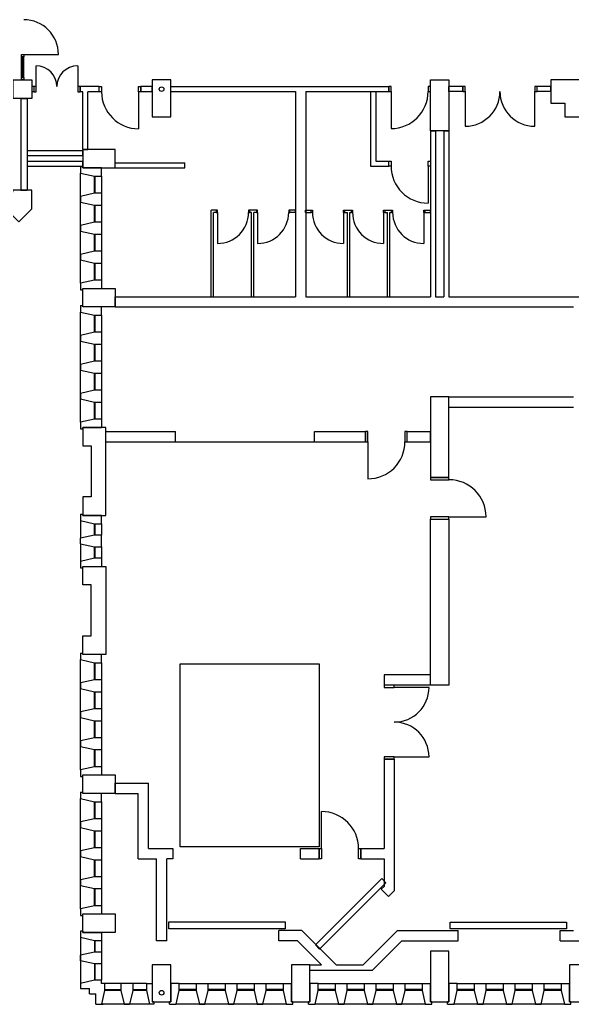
# Model space of a CAD drawing. Header units: millimetres. Extents: x -58291 to 83317, y -24599 to 66926.
# Drawn here: x -26594 to -14672, y -9974 to 11276 of the extents above; entities that cross this region are included whole.
import ezdxf

# ---------------------------------------------------------------- set-up
doc = ezdxf.new("R2010")
doc.units = ezdxf.units.MM
for name, color, linetype in [('Basement 01 - Curtain Walls', 1, 'Continuous'), ('Basement 01 - Doors Windows and Openings', 1, 'Continuous'), ('Basement 01 - Mass Elements', 2, 'Continuous'), ('Basement 01 - Structural Members', 5, 'Continuous'), ('Basement 01 - Walls', 3, 'Continuous')]:
    doc.layers.add(name, color=color, linetype=linetype)

msp = doc.modelspace()

# ---------------------------------------------------------------- linework, layer by layer
at = {"layer": 'Basement 01 - Curtain Walls', "color": 3, "linetype": 'Continuous', "lineweight": -3}
for p, q in [((-25283, 8107, -4600), (-25283, 7965, -4600)), ((-25283, 8107, -4600), (-25233, 8107, -4600)), ((-24833, 7897, -4600), (-24833, 8076, -4600)), ((-25283, 7965, -4600), (-24983, 7897, -4600)), ((-24983, 7897, -4600), (-24833, 7897, -4600)), ((-24983, 7529, -4600), (-25283, 7461, -4600)), ((-25283, 7461, -4600), (-25283, 7340, -4600)), ((-24833, 7529, -4600), (-24983, 7529, -4600)), ((-24833, 7529, -4600), (-24833, 7272, -4600)), ((-25283, 7340, -4600), (-24983, 7272, -4600)), ((-24983, 7272, -4600), (-24833, 7272, -4600)), ((-24983, 6904, -4600), (-25283, 6836, -4600)), ((-25283, 6836, -4600), (-25283, 6715, -4600)), ((-24833, 6904, -4600), (-24983, 6904, -4600)), ((-24833, 6904, -4600), (-24833, 6647, -4600)), ((-25283, 6715, -4600), (-24983, 6647, -4600)), ((-24983, 6647, -4600), (-24833, 6647, -4600)), ((-24983, 6279, -4600), (-25283, 6211, -4600)), ((-25283, 6211, -4600), (-25283, 6090, -4600)), ((-24833, 6279, -4600), (-24983, 6279, -4600)), ((-24833, 6279, -4600), (-24833, 6022, -4600)), ((-25283, 6090, -4600), (-24983, 6022, -4600)), ((-24983, 6022, -4600), (-24833, 6022, -4600)), ((-24983, 5654, -4600), (-25283, 5586, -4600)), ((-25283, 5586, -4600), (-25283, 5444, -4600)), ((-24833, 5654, -4600), (-24983, 5654, -4600)), ((-24833, 5654, -4600), (-24833, 5476, -4600)), ((-25283, 5444, -4600), (-25233, 5444, -4600)), ((-25233, 5444, -4600), (-25233, 5476, -4600)), ((-25233, 5476, -4600), (-24833, 5476, -4600)), ((-25283, 5107, -4600), (-25283, 4965, -4600)), ((-25283, 5107, -4600), (-25233, 5107, -4600)), ((-25283, 4965, -4600), (-24983, 4897, -4600)), ((-24983, 4897, -4600), (-24833, 4897, -4600)), ((-24833, 4897, -4600), (-24833, 5076, -4600)), ((-24983, 4529, -4600), (-25283, 4461, -4600)), ((-24833, 4529, -4600), (-24983, 4529, -4600)), ((-24833, 4529, -4600), (-24833, 4272, -4600)), ((-25283, 4461, -4600), (-25283, 4340, -4600)), ((-25283, 4340, -4600), (-24983, 4272, -4600)), ((-24983, 4272, -4600), (-24833, 4272, -4600)), ((-24983, 3904, -4600), (-25283, 3836, -4600)), ((-25283, 3836, -4600), (-25283, 3715, -4600)), ((-24833, 3904, -4600), (-24983, 3904, -4600)), ((-24833, 3904, -4600), (-24833, 3647, -4600)), ((-25283, 3715, -4600), (-24983, 3647, -4600)), ((-24983, 3647, -4600), (-24833, 3647, -4600)), ((-24983, 3279, -4600), (-25283, 3211, -4600)), ((-25283, 3211, -4600), (-25283, 3090, -4600)), ((-24833, 3279, -4600), (-24983, 3279, -4600)), ((-24833, 3279, -4600), (-24833, 3022, -4600)), ((-25283, 3090, -4600), (-24983, 3022, -4600)), ((-24983, 3022, -4600), (-24833, 3022, -4600)), ((-24983, 2654, -4600), (-25283, 2586, -4600)), ((-25283, 2586, -4600), (-25283, 2444, -4600)), ((-24833, 2654, -4600), (-24983, 2654, -4600)), ((-24833, 2654, -4600), (-24833, 2476, -4600)), ((-25283, 2444, -4600), (-25233, 2444, -4600)), ((-25233, 2444, -4600), (-25233, 2476, -4600)), ((-25233, 2476, -4600), (-24833, 2476, -4600)), ((-25283, 607, -4600), (-25283, 465, -4600)), ((-25283, 607, -4600), (-25233, 607, -4600)), ((-25283, 465, -4600), (-24983, 397, -4600)), ((-24833, 397, -4600), (-24833, 576, -4600)), ((-24983, 397, -4600), (-24833, 397, -4600)), ((-24983, 154, -4600), (-25283, 86, -4600)), ((-25283, -34, -4600), (-25283, 86, -4600)), ((-24833, 154, -4600), (-24983, 154, -4600)), ((-24833, -103, -4600), (-24833, 154, -4600)), ((-25283, -34, -4600), (-24983, -103, -4600)), ((-24983, -103, -4600), (-24833, -103, -4600)), ((-24983, -346, -4600), (-25283, -414, -4600)), ((-25283, -414, -4600), (-25283, -556, -4600)), ((-24833, -346, -4600), (-24983, -346, -4600)), ((-24833, -346, -4600), (-24833, -524, -4600)), ((-25283, -556, -4600), (-25233, -556, -4600)), ((-25233, -556, -4600), (-25233, -524, -4600)), ((-25233, -524, -4600), (-24833, -524, -4600)), ((-25283, -2393, -4600), (-25233, -2393, -4600)), ((-25283, -2393, -4600), (-25283, -2535, -4600)), ((-25283, -2535, -4600), (-24983, -2603, -4600)), ((-24833, -2603, -4600), (-24833, -2424, -4600)), ((-24983, -2603, -4600), (-24833, -2603, -4600)), ((-24983, -2971, -4600), (-25283, -3039, -4600)), ((-24833, -2971, -4600), (-24983, -2971, -4600)), ((-24833, -2971, -4600), (-24833, -3228, -4600)), ((-25283, -3039, -4600), (-25283, -3160, -4600)), ((-25283, -3160, -4600), (-24983, -3228, -4600)), ((-24983, -3228, -4600), (-24833, -3228, -4600)), ((-24983, -3596, -4600), (-25283, -3664, -4600)), ((-24833, -3596, -4600), (-24983, -3596, -4600)), ((-24833, -3596, -4600), (-24833, -3853, -4600)), ((-25283, -3664, -4600), (-25283, -3785, -4600)), ((-25283, -3785, -4600), (-24983, -3853, -4600)), ((-24983, -3853, -4600), (-24833, -3853, -4600)), ((-24983, -4221, -4600), (-25283, -4289, -4600)), ((-24833, -4221, -4600), (-24983, -4221, -4600)), ((-24833, -4221, -4600), (-24833, -4478, -4600)), ((-25283, -4289, -4600), (-25283, -4410, -4600)), ((-25283, -4410, -4600), (-24983, -4478, -4600)), ((-24983, -4478, -4600), (-24833, -4478, -4600)), ((-24983, -4846, -4600), (-25283, -4914, -4600)), ((-24833, -4846, -4600), (-24983, -4846, -4600)), ((-24833, -4846, -4600), (-24833, -5024, -4600)), ((-25283, -4914, -4600), (-25283, -5056, -4600)), ((-25283, -5056, -4600), (-25233, -5056, -4600)), ((-25233, -5024, -4600), (-24833, -5024, -4600)), ((-25233, -5056, -4600), (-25233, -5024, -4600)), ((-25283, -5393, -4600), (-25233, -5393, -4600)), ((-25283, -5393, -4600), (-25283, -5535, -4600)), ((-24833, -5603, -4600), (-24833, -5424, -4600)), ((-25283, -5535, -4600), (-24983, -5603, -4600)), ((-24983, -5603, -4600), (-24833, -5603, -4600)), ((-24983, -5971, -4600), (-25283, -6039, -4600)), ((-25283, -6039, -4600), (-25283, -6160, -4600)), ((-25283, -6160, -4600), (-24983, -6228, -4600)), ((-24833, -5971, -4600), (-24983, -5971, -4600)), ((-24833, -5971, -4600), (-24833, -6228, -4600)), ((-24983, -6228, -4600), (-24833, -6228, -4600)), ((-24983, -6596, -4600), (-25283, -6664, -4600)), ((-25283, -6664, -4600), (-25283, -6785, -4600)), ((-25283, -6785, -4600), (-24983, -6853, -4600)), ((-24833, -6596, -4600), (-24983, -6596, -4600)), ((-24833, -6596, -4600), (-24833, -6853, -4600)), ((-24983, -6853, -4600), (-24833, -6853, -4600)), ((-24983, -7221, -4600), (-25283, -7289, -4600)), ((-24833, -7221, -4600), (-24983, -7221, -4600)), ((-24833, -7221, -4600), (-24833, -7478, -4600)), ((-25283, -7289, -4600), (-25283, -7410, -4600)), ((-25283, -7410, -4600), (-24983, -7478, -4600)), ((-24983, -7478, -4600), (-24833, -7478, -4600)), ((-24983, -7846, -4600), (-25283, -7914, -4600)), ((-24833, -7846, -4600), (-24983, -7846, -4600)), ((-24833, -7846, -4600), (-24833, -8024, -4600)), ((-25283, -7914, -4600), (-25283, -8056, -4600)), ((-25283, -8056, -4600), (-25233, -8056, -4600)), ((-25233, -8056, -4600), (-25233, -8024, -4600)), ((-25233, -8024, -4600), (-24833, -8024, -4600)), ((-25233, -8393, -4600), (-25283, -8393, -4600)), ((-25283, -8393, -4600), (-25283, -8535, -4600)), ((-24833, -8424, -4600), (-24833, -8603, -4600)), ((-24983, -8603, -4600), (-25283, -8535, -4600)), ((-24833, -8603, -4600), (-24983, -8603, -4600)), ((-24983, -8846, -4600), (-25283, -8914, -4600)), ((-25283, -9035, -4600), (-25283, -8914, -4600)), ((-24833, -8846, -4600), (-24983, -8846, -4600)), ((-24833, -8846, -4600), (-24833, -9103, -4600)), ((-24983, -9103, -4600), (-25283, -9035, -4600)), ((-24833, -9103, -4600), (-24983, -9103, -4600)), ((-24983, -9456, -4600), (-25283, -9524, -4600)), ((-25283, -9524, -4600), (-25283, -9635, -4600)), ((-24833, -9456, -4600), (-24983, -9456, -4600)), ((-24833, -9524, -4600), (-24833, -9456, -4600)), ((-24764, -9524, -4600), (-24833, -9524, -4600)), ((-24764, -9524, -4600), (-24764, -9674, -4600)), ((-24154, -9524, -4600), (-24411, -9524, -4600)), ((-24411, -9524, -4600), (-24411, -9674, -4600)), ((-24154, -9524, -4600), (-24154, -9674, -4600)), ((-23861, -9524, -4600), (-23733, -9524, -4600)), ((-23861, -9524, -4600), (-23861, -9674, -4600)), ((-23733, -9524, -4600), (-23733, -9924, -4600)), ((-23154, -9524, -4600), (-23333, -9524, -4600)), ((-23154, -9674, -4600), (-23154, -9524, -4600)), ((-22786, -9524, -4600), (-22786, -9674, -4600)), ((-22786, -9524, -4600), (-22529, -9524, -4600)), ((-22529, -9674, -4600), (-22529, -9524, -4600)), ((-22161, -9524, -4600), (-21904, -9524, -4600)), ((-22161, -9524, -4600), (-22161, -9674, -4600)), ((-21904, -9674, -4600), (-21904, -9524, -4600)), ((-21536, -9524, -4600), (-21536, -9674, -4600)), ((-21536, -9524, -4600), (-21279, -9524, -4600)), ((-21279, -9674, -4600), (-21279, -9524, -4600)), ((-20911, -9524, -4600), (-20911, -9674, -4600)), ((-20911, -9524, -4600), (-20733, -9524, -4600)), ((-20733, -9924, -4600), (-20733, -9524, -4600)), ((-20154, -9524, -4600), (-20333, -9524, -4600)), ((-20154, -9674, -4600), (-20154, -9524, -4600)), ((-19786, -9524, -4600), (-19786, -9674, -4600)), ((-19786, -9524, -4600), (-19529, -9524, -4600)), ((-19529, -9674, -4600), (-19529, -9524, -4600)), ((-19161, -9524, -4600), (-19161, -9674, -4600)), ((-19161, -9524, -4600), (-18904, -9524, -4600)), ((-18904, -9674, -4600), (-18904, -9524, -4600)), ((-18536, -9524, -4600), (-18536, -9674, -4600)), ((-18536, -9524, -4600), (-18279, -9524, -4600)), ((-18279, -9674, -4600), (-18279, -9524, -4600)), ((-17911, -9524, -4600), (-17911, -9674, -4600)), ((-17911, -9524, -4600), (-17733, -9524, -4600)), ((-17733, -9924, -4600), (-17733, -9524, -4600)), ((-17154, -9524, -4600), (-17333, -9524, -4600)), ((-17154, -9674, -4600), (-17154, -9524, -4600)), ((-16786, -9524, -4600), (-16786, -9674, -4600)), ((-16786, -9524, -4600), (-16529, -9524, -4600)), ((-16529, -9674, -4600), (-16529, -9524, -4600)), ((-16161, -9524, -4600), (-16161, -9674, -4600)), ((-16161, -9524, -4600), (-15904, -9524, -4600)), ((-15904, -9674, -4600), (-15904, -9524, -4600)), ((-15536, -9524, -4600), (-15536, -9674, -4600)), ((-15536, -9524, -4600), (-15279, -9524, -4600)), ((-15279, -9674, -4600), (-15279, -9524, -4600)), ((-14911, -9524, -4600), (-14911, -9674, -4600)), ((-14911, -9524, -4600), (-14733, -9524, -4600)), ((-14733, -9924, -4600), (-14733, -9524, -4600)), ((-25283, -9635, -4600), (-25086, -9635, -4600)), ((-25086, -9747, -4600), (-25086, -9635, -4600)), ((-25086, -9747, -4600), (-24953, -9747, -4600)), ((-24953, -9974, -4600), (-24953, -9747, -4600)), ((-24764, -9674, -4600), (-24833, -9974, -4600)), ((-24411, -9674, -4600), (-24343, -9974, -4600)), ((-24154, -9674, -4600), (-24222, -9974, -4600)), ((-23861, -9674, -4600), (-23793, -9974, -4600)), ((-23222, -9974, -4600), (-23154, -9674, -4600)), ((-22786, -9674, -4600), (-22718, -9974, -4600)), ((-22597, -9974, -4600), (-22529, -9674, -4600)), ((-22161, -9674, -4600), (-22093, -9974, -4600)), ((-21972, -9974, -4600), (-21904, -9674, -4600)), ((-21536, -9674, -4600), (-21468, -9974, -4600)), ((-21347, -9974, -4600), (-21279, -9674, -4600)), ((-20911, -9674, -4600), (-20843, -9974, -4600)), ((-20222, -9974, -4600), (-20154, -9674, -4600)), ((-19786, -9674, -4600), (-19718, -9974, -4600)), ((-19597, -9974, -4600), (-19529, -9674, -4600)), ((-19161, -9674, -4600), (-19093, -9974, -4600)), ((-18972, -9974, -4600), (-18904, -9674, -4600)), ((-18536, -9674, -4600), (-18468, -9974, -4600)), ((-18347, -9974, -4600), (-18279, -9674, -4600)), ((-17911, -9674, -4600), (-17843, -9974, -4600)), ((-17222, -9974, -4600), (-17154, -9674, -4600)), ((-16786, -9674, -4600), (-16718, -9974, -4600)), ((-16597, -9974, -4600), (-16529, -9674, -4600)), ((-16161, -9674, -4600), (-16093, -9974, -4600)), ((-15972, -9974, -4600), (-15904, -9674, -4600)), ((-15536, -9674, -4600), (-15468, -9974, -4600)), ((-15347, -9974, -4600), (-15279, -9674, -4600)), ((-14911, -9674, -4600), (-14843, -9974, -4600)), ((-24953, -9974, -4600), (-24793, -9974, -4600)), ((-24343, -9974, -4600), (-24222, -9974, -4600)), ((-23701, -9974, -4600), (-23793, -9974, -4600)), ((-23701, -9924, -4600), (-23733, -9924, -4600)), ((-23701, -9924, -4600), (-23701, -9974, -4600)), ((-23364, -9974, -4600), (-23364, -9924, -4600)), ((-23364, -9974, -4600), (-23222, -9974, -4600)), ((-22718, -9974, -4600), (-22597, -9974, -4600)), ((-22093, -9974, -4600), (-21972, -9974, -4600)), ((-21468, -9974, -4600), (-21347, -9974, -4600)), ((-20843, -9974, -4600), (-20701, -9974, -4600)), ((-20701, -9924, -4600), (-20733, -9924, -4600)), ((-20701, -9974, -4600), (-20701, -9924, -4600)), ((-20364, -9974, -4600), (-20364, -9924, -4600)), ((-20364, -9974, -4600), (-20222, -9974, -4600)), ((-19718, -9974, -4600), (-19597, -9974, -4600)), ((-19093, -9974, -4600), (-18972, -9974, -4600)), ((-18468, -9974, -4600), (-18347, -9974, -4600)), ((-17843, -9974, -4600), (-17701, -9974, -4600)), ((-17701, -9924, -4600), (-17733, -9924, -4600)), ((-17701, -9974, -4600), (-17701, -9924, -4600)), ((-17364, -9974, -4600), (-17364, -9924, -4600)), ((-17364, -9974, -4600), (-17222, -9974, -4600)), ((-16718, -9974, -4600), (-16597, -9974, -4600)), ((-16093, -9974, -4600), (-15972, -9974, -4600)), ((-15468, -9974, -4600), (-15347, -9974, -4600)), ((-14843, -9974, -4600), (-14701, -9974, -4600)), ((-14701, -9924, -4600), (-14733, -9924, -4600)), ((-14701, -9974, -4600), (-14701, -9924, -4600))]:
    msp.add_line(p, q, dxfattribs=at)
at = {"layer": 'Basement 01 - Curtain Walls', "color": 3, "linetype": 'Continuous', "lineweight": -3, "elevation": -4600}
for points in [[(-24833, 8076), (-25233, 8076), (-25233, 8107)], [(-24833, 5076), (-25233, 5076), (-25233, 5107)], [(-24833, 576), (-25233, 576), (-25233, 607)], [(-24833, -2424), (-25233, -2424), (-25233, -2393)], [(-24833, -5424), (-25233, -5424), (-25233, -5393)], [(-25233, -8393), (-25233, -8424), (-24833, -8424)], [(-23333, -9524), (-23333, -9924), (-23364, -9924)], [(-20333, -9524), (-20333, -9924), (-20364, -9924)], [(-17333, -9524), (-17333, -9924), (-17364, -9924)]]:
    msp.add_lwpolyline(points, dxfattribs=at)
at = {"layer": 'Basement 01 - Doors Windows and Openings', "color": 1, "linetype": 'Continuous', "lineweight": -3}
for p, q in [((-26558, 10026, -4600), (-26558, 10476, -4600)), ((-26533, 10026, -4600), (-26533, 10476, -4600)), ((-26508, 10526, -4600), (-25758, 10526, -4600)), ((-26508, 10026, -4600), (-26508, 10476, -4600)), ((-26242, 9831, -4600), (-26242, 10281, -4600)), ((-25342, 10281, -4600), (-25342, 9831, -4600)), ((-24028, 9721, -4600), (-24028, 8921, -4600)), ((-18583, 9726, -4600), (-18583, 8926, -4600)), ((-16983, 9726, -4600), (-16983, 8976, -4600)), ((-15483, 8976, -4600), (-15483, 9726, -4600)), ((-17783, 8116, -4600), (-17783, 7316, -4600)), ((-25283, 5586, -4600), (-25283, 7965, -4600)), ((-24983, 7529, -4600), (-24983, 7897, -4600)), ((-24963, 7529, -4600), (-24963, 7897, -4600)), ((-24833, 7897, -4600), (-24833, 5654, -4600)), ((-24983, 6904, -4600), (-24983, 7272, -4600)), ((-24963, 6904, -4600), (-24963, 7272, -4600)), ((-24833, 7272, -4600), (-24833, 6904, -4600)), ((-22327, 7116, -4600), (-22327, 6446, -4600)), ((-21461, 7116, -4600), (-21461, 6446, -4600)), ((-19609, 7116, -4600), (-19609, 6446, -4600)), ((-18744, 7116, -4600), (-18744, 6446, -4600)), ((-17878, 7116, -4600), (-17878, 6446, -4600)), ((-24983, 6279, -4600), (-24983, 6647, -4600)), ((-24963, 6279, -4600), (-24963, 6647, -4600)), ((-24833, 6647, -4600), (-24833, 6279, -4600)), ((-24983, 5654, -4600), (-24983, 6022, -4600)), ((-24963, 5654, -4600), (-24963, 6022, -4600)), ((-24833, 6022, -4600), (-24833, 5654, -4600)), ((-25283, 2586, -4600), (-25283, 4965, -4600)), ((-24983, 4529, -4600), (-24983, 4897, -4600)), ((-24963, 4529, -4600), (-24963, 4897, -4600)), ((-24833, 4897, -4600), (-24833, 2654, -4600)), ((-24983, 3904, -4600), (-24983, 4272, -4600)), ((-24963, 3904, -4600), (-24963, 4272, -4600)), ((-24833, 4272, -4600), (-24833, 3904, -4600)), ((-24983, 3279, -4600), (-24983, 3647, -4600)), ((-24963, 3279, -4600), (-24963, 3647, -4600)), ((-24833, 3647, -4600), (-24833, 3279, -4600)), ((-24983, 2654, -4600), (-24983, 3022, -4600)), ((-24963, 2654, -4600), (-24963, 3022, -4600)), ((-24833, 3022, -4600), (-24833, 2654, -4600)), ((-23233, 2166, -4600), (-20233, 2166, -4600)), ((-19083, 2166, -4600), (-19083, 1366, -4600)), ((-25283, 465, -4600), (-25283, 86, -4600)), ((-17333, 548, -4600), (-16533, 548, -4600)), ((-24983, 154, -4600), (-24983, 397, -4600)), ((-24963, 154, -4600), (-24963, 397, -4600)), ((-24833, 397, -4600), (-24833, 154, -4600)), ((-25283, -34, -4600), (-25283, -414, -4600)), ((-24983, -346, -4600), (-24983, -103, -4600)), ((-24963, -346, -4600), (-24963, -103, -4600)), ((-24833, -103, -4600), (-24833, -346, -4600)), ((-25283, -4914, -4600), (-25283, -2535, -4600)), ((-24983, -2971, -4600), (-24983, -2603, -4600)), ((-24963, -2971, -4600), (-24963, -2603, -4600)), ((-24833, -2603, -4600), (-24833, -4846, -4600)), ((-17763, -3134, -4600), (-18513, -3134, -4600)), ((-24983, -3596, -4600), (-24983, -3228, -4600)), ((-24963, -3596, -4600), (-24963, -3228, -4600)), ((-24833, -3228, -4600), (-24833, -3596, -4600)), ((-24983, -4221, -4600), (-24983, -3853, -4600)), ((-24963, -4221, -4600), (-24963, -3853, -4600)), ((-24833, -3853, -4600), (-24833, -4221, -4600)), ((-24983, -4846, -4600), (-24983, -4478, -4600)), ((-24963, -4846, -4600), (-24963, -4478, -4600)), ((-24833, -4478, -4600), (-24833, -4846, -4600)), ((-18513, -4634, -4600), (-17763, -4634, -4600)), ((-25283, -7914, -4600), (-25283, -5535, -4600)), ((-24983, -5971, -4600), (-24983, -5603, -4600)), ((-24963, -5971, -4600), (-24963, -5603, -4600)), ((-24833, -5603, -4600), (-24833, -7846, -4600)), ((-20083, -6614, -4600), (-20083, -5814, -4600)), ((-24983, -6596, -4600), (-24983, -6228, -4600)), ((-24963, -6596, -4600), (-24963, -6228, -4600)), ((-24833, -6228, -4600), (-24833, -6596, -4600)), ((-24983, -7221, -4600), (-24983, -6853, -4600)), ((-24963, -7221, -4600), (-24963, -6853, -4600)), ((-24833, -6853, -4600), (-24833, -7221, -4600)), ((-24983, -7846, -4600), (-24983, -7478, -4600)), ((-24963, -7846, -4600), (-24963, -7478, -4600)), ((-24833, -7478, -4600), (-24833, -7846, -4600)), ((-25283, -8535, -4600), (-25283, -9524, -4600)), ((-24983, -8603, -4600), (-24983, -8846, -4600)), ((-24963, -8846, -4600), (-24963, -8603, -4600)), ((-24833, -8603, -4600), (-24833, -8846, -4600)), ((-24983, -9103, -4600), (-24983, -9456, -4600)), ((-24963, -9456, -4600), (-24963, -9103, -4600)), ((-24833, -9103, -4600), (-24833, -9456, -4600)), ((-24411, -9524, -4600), (-24764, -9524, -4600)), ((-23861, -9524, -4600), (-24154, -9524, -4600)), ((-23154, -9524, -4600), (-20911, -9524, -4600)), ((-22529, -9524, -4600), (-22161, -9524, -4600)), ((-21904, -9524, -4600), (-21536, -9524, -4600)), ((-21279, -9524, -4600), (-20911, -9524, -4600)), ((-20154, -9524, -4600), (-17911, -9524, -4600)), ((-19529, -9524, -4600), (-19161, -9524, -4600)), ((-18904, -9524, -4600), (-18536, -9524, -4600)), ((-18279, -9524, -4600), (-17911, -9524, -4600)), ((-17154, -9524, -4600), (-14911, -9524, -4600)), ((-16529, -9524, -4600), (-16161, -9524, -4600)), ((-15904, -9524, -4600), (-15536, -9524, -4600)), ((-15279, -9524, -4600), (-14911, -9524, -4600)), ((-24764, -9654, -4600), (-24411, -9654, -4600)), ((-24411, -9674, -4600), (-24764, -9674, -4600)), ((-24154, -9654, -4600), (-23861, -9654, -4600)), ((-23861, -9674, -4600), (-24154, -9674, -4600)), ((-22786, -9654, -4600), (-23154, -9654, -4600)), ((-22786, -9674, -4600), (-23154, -9674, -4600)), ((-22161, -9654, -4600), (-22529, -9654, -4600)), ((-22161, -9674, -4600), (-22529, -9674, -4600)), ((-21536, -9654, -4600), (-21904, -9654, -4600)), ((-21536, -9674, -4600), (-21904, -9674, -4600)), ((-20911, -9654, -4600), (-21279, -9654, -4600)), ((-20911, -9674, -4600), (-21279, -9674, -4600)), ((-19786, -9654, -4600), (-20154, -9654, -4600)), ((-19786, -9674, -4600), (-20154, -9674, -4600)), ((-19161, -9654, -4600), (-19529, -9654, -4600)), ((-19161, -9674, -4600), (-19529, -9674, -4600)), ((-18536, -9654, -4600), (-18904, -9654, -4600)), ((-18536, -9674, -4600), (-18904, -9674, -4600)), ((-17911, -9654, -4600), (-18279, -9654, -4600)), ((-17911, -9674, -4600), (-18279, -9674, -4600)), ((-16786, -9654, -4600), (-17154, -9654, -4600)), ((-16786, -9674, -4600), (-17154, -9674, -4600)), ((-16161, -9654, -4600), (-16529, -9654, -4600)), ((-16161, -9674, -4600), (-16529, -9674, -4600)), ((-15536, -9654, -4600), (-15904, -9654, -4600)), ((-15536, -9674, -4600), (-15904, -9674, -4600)), ((-14911, -9654, -4600), (-15279, -9654, -4600)), ((-14911, -9674, -4600), (-15279, -9674, -4600)), ((-23793, -9974, -4600), (-24833, -9974, -4600)), ((-20843, -9974, -4600), (-23222, -9974, -4600)), ((-17843, -9974, -4600), (-20222, -9974, -4600)), ((-14843, -9974, -4600), (-17222, -9974, -4600))]:
    msp.add_line(p, q, dxfattribs=at)
at = {"layer": 'Basement 01 - Doors Windows and Openings', "color": 1, "linetype": 'Continuous', "lineweight": -3, "elevation": -4600}
for points in [[(-26558, 10476), (-26558, 10526), (-26508, 10526), (-26508, 10476), (-26558, 10476)], [(-26558, 9976), (-26558, 10026), (-26508, 10026), (-26508, 9976), (-26558, 9976)], [(-26242, 9721), (-26242, 9831), (-26292, 9831), (-26292, 9721), (-26242, 9721)], [(-25292, 9721), (-25292, 9831), (-25342, 9831), (-25342, 9721), (-25292, 9721)], [(-24828, 9721), (-24878, 9721), (-24878, 9831), (-24828, 9831), (-24828, 9721)], [(-23978, 9721), (-24028, 9721), (-24028, 9831), (-23978, 9831), (-23978, 9721)], [(-18633, 9726), (-18583, 9726), (-18583, 9836), (-18633, 9836), (-18633, 9726)], [(-17783, 9726), (-17733, 9726), (-17733, 9836), (-17783, 9836), (-17783, 9726)], [(-16983, 9726), (-16983, 9836), (-17033, 9836), (-17033, 9726), (-16983, 9726)], [(-15433, 9726), (-15433, 9836), (-15483, 9836), (-15483, 9726), (-15433, 9726)], [(-18583, 8116), (-18633, 8116), (-18633, 8226), (-18583, 8226), (-18583, 8116)], [(-17733, 8116), (-17783, 8116), (-17783, 8226), (-17733, 8226), (-17733, 8116)], [(-22327, 7116), (-22327, 7166), (-22352, 7166), (-22352, 7116), (-22327, 7116)], [(-21632, 7116), (-21632, 7166), (-21657, 7166), (-21657, 7116), (-21632, 7116)], [(-21461, 7116), (-21461, 7166), (-21486, 7166), (-21486, 7116), (-21461, 7116)], [(-20766, 7116), (-20766, 7166), (-20791, 7166), (-20791, 7116), (-20766, 7116)], [(-20304, 7116), (-20304, 7166), (-20279, 7166), (-20279, 7116), (-20304, 7116)], [(-19609, 7116), (-19609, 7166), (-19584, 7166), (-19584, 7116), (-19609, 7116)], [(-19439, 7116), (-19439, 7166), (-19414, 7166), (-19414, 7116), (-19439, 7116)], [(-18744, 7116), (-18744, 7166), (-18719, 7166), (-18719, 7116), (-18744, 7116)], [(-18573, 7116), (-18573, 7166), (-18548, 7166), (-18548, 7116), (-18573, 7116)], [(-17878, 7116), (-17878, 7166), (-17853, 7166), (-17853, 7116), (-17878, 7116)], [(-19133, 2166), (-19083, 2166), (-19083, 2386), (-19133, 2386), (-19133, 2166)], [(-18283, 2166), (-18233, 2166), (-18233, 2386), (-18283, 2386), (-18283, 2166)], [(-17333, 1348), (-17333, 1398), (-17733, 1398), (-17733, 1348), (-17333, 1348)], [(-17333, 498), (-17333, 548), (-17733, 548), (-17733, 498), (-17333, 498)], [(-18513, -3084), (-18733, -3084), (-18733, -3134), (-18513, -3134), (-18513, -3084)], [(-18513, -4634), (-18733, -4634), (-18733, -4684), (-18513, -4684), (-18513, -4634)], [(-20133, -6614), (-20083, -6614), (-20083, -6834), (-20133, -6834), (-20133, -6614)], [(-19283, -6614), (-19233, -6614), (-19233, -6834), (-19283, -6834), (-19283, -6614)]]:
    msp.add_lwpolyline(points, dxfattribs=at)
at = {"layer": 'Basement 01 - Doors Windows and Openings', "color": 1, "linetype": 'Continuous', "lineweight": -3}
for centre, radius, start, end in [((-26508, 10526, -4600), 750, 0, 90), ((-26242, 9831, -4600), 450, 0, 90), ((-25342, 9831, -4600), 450, 90, 180), ((-24028, 9721, -4600), 800, 180, 270), ((-18583, 9726, -4600), 800, 270, 0), ((-16983, 9726, -4600), 750, 270, 0), ((-15483, 9726, -4600), 750, 180, 270), ((-17783, 8116, -4600), 800, 180, 270), ((-22327, 7116, -4600), 670, 270, 0), ((-21461, 7116, -4600), 670, 270, 0), ((-19609, 7116, -4600), 670, 180, 270), ((-18744, 7116, -4600), 670, 180, 270), ((-17878, 7116, -4600), 670, 180, 270), ((-19083, 2166, -4600), 800, 270, 0), ((-17333, 548, -4600), 800, 0, 90), ((-18513, -3134, -4600), 750, 270, 0), ((-18513, -4634, -4600), 750, 0, 90), ((-20083, -6614, -4600), 800, 0, 90)]:
    msp.add_arc(centre, radius, start, end, dxfattribs=at)
at = {"layer": 'Basement 01 - Mass Elements', "color": 8, "linetype": 'Continuous', "lineweight": -3, "elevation": -4600}
msp.add_lwpolyline([(-20133, -2624), (-20133, -6574), (-23133, -6574), (-23133, -2624)], close=True, dxfattribs=at)
for points in [[(-20125, -8784), (-18694, -7352), (-18784, -7262), (-20216, -8694), (-20125, -8784)], [(-20864, -8344), (-23379, -8344), (-23379, -8196), (-20864, -8196), (-20864, -8344)], [(-14794, -8346), (-17309, -8346), (-17309, -8198), (-14794, -8198), (-14794, -8346)]]:
    msp.add_lwpolyline(points, dxfattribs=at)
at = {"layer": 'Basement 01 - Structural Members', "color": 5, "linetype": 'Continuous', "lineweight": -3, "elevation": -4600}
msp.add_lwpolyline([(-26333, 9576), (-26733, 9576), (-26733, 9976), (-26333, 9976), (-26333, 9576)], dxfattribs=at)
for points in [[(-23733, 9176), (-23333, 9176), (-23333, 9976), (-23733, 9976)], [(-17333, 8876), (-17733, 8876), (-17733, 9976), (-17333, 9976)], [(-15133, 9476), (-14833, 9476), (-14833, 9176), (-14333, 9176), (-14333, 9976), (-15133, 9976)], [(-24533, 8076), (-24533, 8476), (-25233, 8476), (-25233, 8076)], [(-26733, 7593), (-26898, 7193), (-26616, 6910), (-26333, 7193), (-26333, 7593)], [(-24533, 5476), (-24533, 5076), (-25233, 5076), (-25233, 5476)], [(-17733, 3136), (-17733, 1398), (-17333, 1398), (-17333, 3136)], [(-25053, 976), (-25233, 976), (-25233, 576), (-24733, 576), (-24733, 2476), (-25233, 2476), (-25233, 2076), (-25053, 2076)], [(-17733, -3084), (-17733, 498), (-17333, 498), (-17333, -3084)], [(-25233, -2024), (-25053, -2024), (-25053, -924), (-25233, -924), (-25233, -524), (-24733, -524), (-24733, -2424), (-25233, -2424)], [(-24533, -5424), (-25233, -5424), (-25233, -5024), (-24533, -5024)], [(-24533, -8024), (-24533, -8424), (-25233, -8424), (-25233, -8024)], [(-17333, -9924), (-17333, -8824), (-17733, -8824), (-17733, -9924)], [(-23333, -9124), (-23733, -9124), (-23733, -9924), (-23333, -9924)], [(-20333, -9124), (-20733, -9124), (-20733, -9924), (-20333, -9924)], [(-14333, -9124), (-14733, -9124), (-14733, -9924), (-14333, -9924)]]:
    msp.add_lwpolyline(points, close=True, dxfattribs=at)
at = {"layer": 'Basement 01 - Structural Members', "color": 5, "linetype": 'Continuous', "lineweight": -3}
for centre in [(-23533, 9776, -4600), (-23533, -9724, -4600)]:
    msp.add_circle(centre, 50, dxfattribs=at)
at = {"layer": 'Basement 01 - Walls', "color": 3, "linetype": 'Continuous', "lineweight": -3}
for p, q in [((-26292, 9831, -4600), (-26333, 9831, -4600)), ((-26292, 9831, -4600), (-26292, 9721, -4600)), ((-25292, 9831, -4600), (-25292, 9721, -4600)), ((-24878, 9831, -4600), (-25292, 9831, -4600)), ((-24878, 9721, -4600), (-24878, 9831, -4600)), ((-23978, 9721, -4600), (-23978, 9831, -4600)), ((-23733, 9831, -4600), (-23978, 9831, -4600)), ((-23733, 9721, -4600), (-23733, 9831, -4600)), ((-23333, 9726, -4600), (-23333, 9836, -4600)), ((-23333, 9836, -4600), (-18633, 9836, -4600)), ((-18633, 9726, -4600), (-18633, 9836, -4600)), ((-17333, 9726, -4600), (-17333, 9836, -4600)), ((-17033, 9836, -4600), (-17333, 9836, -4600)), ((-17033, 9726, -4600), (-17033, 9836, -4600)), ((-15433, 9726, -4600), (-15433, 9836, -4600)), ((-15133, 9836, -4600), (-15433, 9836, -4600)), ((-15133, 9726, -4600), (-15133, 9836, -4600)), ((-26573, 9576, -4600), (-26573, 7593, -4600)), ((-26573, 9576, -4600), (-26433, 9576, -4600)), ((-26433, 9576, -4600), (-26433, 7593, -4600)), ((-26292, 9721, -4600), (-26333, 9721, -4600)), ((-25233, 9721, -4600), (-25292, 9721, -4600)), ((-25233, 8476, -4600), (-25233, 9721, -4600)), ((-24878, 9721, -4600), (-25123, 9721, -4600)), ((-25123, 8476, -4600), (-25123, 9721, -4600)), ((-23733, 9721, -4600), (-23978, 9721, -4600)), ((-23333, 9726, -4600), (-20643, 9726, -4600)), ((-20643, 9726, -4600), (-20643, 5296, -4600)), ((-20423, 9726, -4600), (-18633, 9726, -4600)), ((-20423, 9726, -4600), (-20423, 5296, -4600)), ((-19029, 9726, -4600), (-19029, 8111, -4600)), ((-18914, 9726, -4600), (-18914, 8226, -4600)), ((-17033, 9726, -4600), (-17333, 9726, -4600)), ((-15133, 9726, -4600), (-15433, 9726, -4600)), ((-17733, 8876, -4600), (-17623, 8876, -4600)), ((-17733, 8876, -4600), (-17733, 5296, -4600)), ((-17623, 8876, -4600), (-17623, 5296, -4600)), ((-17443, 8876, -4600), (-17333, 8876, -4600)), ((-17443, 8876, -4600), (-17443, 5296, -4600)), ((-17333, 8876, -4600), (-17333, 5296, -4600)), ((-25233, 8447, -4600), (-26433, 8447, -4600)), ((-25233, 8337, -4600), (-26433, 8337, -4600)), ((-25233, 8476, -4600), (-25123, 8476, -4600)), ((-25233, 8337, -4600), (-25233, 8447, -4600)), ((-25233, 8218, -4600), (-26433, 8218, -4600)), ((-25233, 8108, -4600), (-26433, 8108, -4600)), ((-25233, 8108, -4600), (-25233, 8218, -4600)), ((-24533, 8076, -4600), (-24533, 8186, -4600)), ((-24533, 8186, -4600), (-23033, 8186, -4600)), ((-24533, 8076, -4600), (-23033, 8076, -4600)), ((-23033, 8076, -4600), (-23033, 8186, -4600)), ((-19029, 8111, -4600), (-18633, 8111, -4600)), ((-18914, 8226, -4600), (-18633, 8226, -4600)), ((-26573, 7593, -4600), (-26433, 7593, -4600)), ((-17853, 7166, -4600), (-17743, 7166, -4600)), ((-17853, 7116, -4600), (-17793, 7116, -4600)), ((-24533, 5076, -4600), (-24533, 5296, -4600)), ((-24533, 5296, -4600), (-20643, 5296, -4600)), ((-22462, 5296, -4600), (-22412, 5296, -4600)), ((-21596, 5296, -4600), (-21546, 5296, -4600)), ((-20423, 5296, -4600), (-17733, 5296, -4600)), ((-17623, 5296, -4600), (-17443, 5296, -4600)), ((-17333, 5296, -4600), (-14423, 5296, -4600)), ((-24533, 5076, -4600), (-14643, 5076, -4600)), ((-17333, 2916, -4600), (-17333, 3136, -4600)), ((-17333, 3136, -4600), (-14643, 3136, -4600)), ((-17333, 2916, -4600), (-14643, 2916, -4600)), ((-24733, 2166, -4600), (-24733, 2386, -4600)), ((-24733, 2386, -4600), (-23233, 2386, -4600)), ((-23233, 2166, -4600), (-23233, 2386, -4600)), ((-20233, 2166, -4600), (-20233, 2386, -4600)), ((-20233, 2386, -4600), (-19133, 2386, -4600)), ((-19133, 2166, -4600), (-19133, 2386, -4600)), ((-18233, 2166, -4600), (-18233, 2386, -4600)), ((-18233, 2386, -4600), (-17733, 2386, -4600)), ((-17733, 2166, -4600), (-17733, 2386, -4600)), ((-24733, 2166, -4600), (-23233, 2166, -4600)), ((-20233, 2166, -4600), (-19133, 2166, -4600)), ((-18233, 2166, -4600), (-17733, 2166, -4600)), ((-17733, -2864, -4600), (-18733, -2864, -4600)), ((-18733, -2864, -4600), (-18733, -3084, -4600)), ((-17733, -3084, -4600), (-17733, -2864, -4600)), ((-17733, -3084, -4600), (-18733, -3084, -4600)), ((-18513, -4684, -4600), (-18733, -4684, -4600)), ((-18733, -4684, -4600), (-18733, -6614, -4600)), ((-18513, -4684, -4600), (-18513, -7522, -4600)), ((-24533, -5424, -4600), (-24533, -5204, -4600)), ((-24533, -5204, -4600), (-23818, -5204, -4600)), ((-23818, -6614, -4600), (-23818, -5204, -4600)), ((-24533, -5424, -4600), (-24038, -5424, -4600)), ((-24038, -6834, -4600), (-24038, -5424, -4600)), ((-23818, -6614, -4600), (-23288, -6614, -4600)), ((-23288, -6614, -4600), (-23288, -6834, -4600)), ((-20533, -6834, -4600), (-20533, -6614, -4600)), ((-20533, -6614, -4600), (-20133, -6614, -4600)), ((-20133, -6614, -4600), (-20133, -6834, -4600)), ((-19233, -6614, -4600), (-18733, -6614, -4600)), ((-19233, -6834, -4600), (-19233, -6614, -4600)), ((-24038, -6834, -4600), (-23643, -6834, -4600)), ((-23643, -8604, -4600), (-23643, -6834, -4600)), ((-23423, -8604, -4600), (-23423, -6834, -4600)), ((-23288, -6834, -4600), (-23423, -6834, -4600)), ((-20533, -6834, -4600), (-20133, -6834, -4600)), ((-19233, -6834, -4600), (-18733, -6834, -4600)), ((-18733, -6834, -4600), (-18733, -7431, -4600)), ((-18793, -7491, -4600), (-18733, -7431, -4600)), ((-18793, -7491, -4600), (-18637, -7646, -4600)), ((-18637, -7646, -4600), (-18513, -7522, -4600)), ((-20510, -8384, -4600), (-21005, -8384, -4600)), ((-21005, -8604, -4600), (-21005, -8384, -4600)), ((-19770, -9124, -4600), (-20510, -8384, -4600)), ((-19182, -9124, -4600), (-18442, -8384, -4600)), ((-18442, -8384, -4600), (-17133, -8384, -4600)), ((-17133, -8604, -4600), (-17133, -8384, -4600)), ((-14933, -8384, -4600), (-14643, -8384, -4600)), ((-14933, -8604, -4600), (-14933, -8384, -4600)), ((-23423, -8604, -4600), (-23643, -8604, -4600)), ((-20601, -8604, -4600), (-21005, -8604, -4600)), ((-20081, -9124, -4600), (-20601, -8604, -4600)), ((-18981, -9234, -4600), (-18351, -8604, -4600)), ((-18351, -8604, -4600), (-17133, -8604, -4600)), ((-14933, -8604, -4600), (-13721, -8604, -4600)), ((-20333, -9234, -4600), (-20333, -9124, -4600)), ((-20333, -9124, -4600), (-20081, -9124, -4600)), ((-19770, -9124, -4600), (-19182, -9124, -4600)), ((-20333, -9234, -4600), (-18981, -9234, -4600))]:
    msp.add_line(p, q, dxfattribs=at)
at = {"layer": 'Basement 01 - Walls', "color": 2, "linetype": 'Continuous', "lineweight": -3}
for p, q in [((-22352, 7166, -4600), (-22462, 7166, -4600)), ((-22462, 5296, -4600), (-22462, 7166, -4600)), ((-22412, 5296, -4600), (-22412, 7116, -4600)), ((-22352, 7116, -4600), (-22412, 7116, -4600)), ((-21486, 7166, -4600), (-21632, 7166, -4600)), ((-21596, 7116, -4600), (-21632, 7116, -4600)), ((-21486, 7166, -4600), (-21596, 7166, -4600)), ((-21596, 5296, -4600), (-21596, 7116, -4600)), ((-21486, 7116, -4600), (-21546, 7116, -4600)), ((-21546, 5296, -4600), (-21546, 7116, -4600)), ((-21486, 7116, -4600), (-21546, 7116, -4600)), ((-20643, 7166, -4600), (-20766, 7166, -4600)), ((-20643, 7116, -4600), (-20766, 7116, -4600)), ((-20643, 7116, -4600), (-20643, 7166, -4600)), ((-20428, 7166, -4600), (-20304, 7166, -4600)), ((-20428, 7116, -4600), (-20428, 7166, -4600)), ((-20428, 7116, -4600), (-20304, 7116, -4600)), ((-20340, 7116, -4600), (-20304, 7116, -4600)), ((-19584, 7166, -4600), (-19439, 7166, -4600)), ((-19584, 7166, -4600), (-19474, 7166, -4600)), ((-19584, 7116, -4600), (-19524, 7116, -4600)), ((-19584, 7116, -4600), (-19524, 7116, -4600)), ((-19524, 5296, -4600), (-19524, 7116, -4600)), ((-19474, 5296, -4600), (-19474, 7116, -4600)), ((-19474, 7116, -4600), (-19439, 7116, -4600)), ((-18719, 7166, -4600), (-18573, 7166, -4600)), ((-18719, 7166, -4600), (-18609, 7166, -4600)), ((-18719, 7116, -4600), (-18659, 7116, -4600)), ((-18719, 7116, -4600), (-18659, 7116, -4600)), ((-18659, 5296, -4600), (-18659, 7116, -4600)), ((-18609, 5296, -4600), (-18609, 7116, -4600)), ((-18609, 7116, -4600), (-18573, 7116, -4600)), ((-17853, 7166, -4600), (-17733, 7166, -4600)), ((-17853, 7116, -4600), (-17733, 7116, -4600)), ((-17733, 7116, -4600), (-17733, 7166, -4600))]:
    msp.add_line(p, q, dxfattribs=at)

doc.saveas('drawing.dxf')
